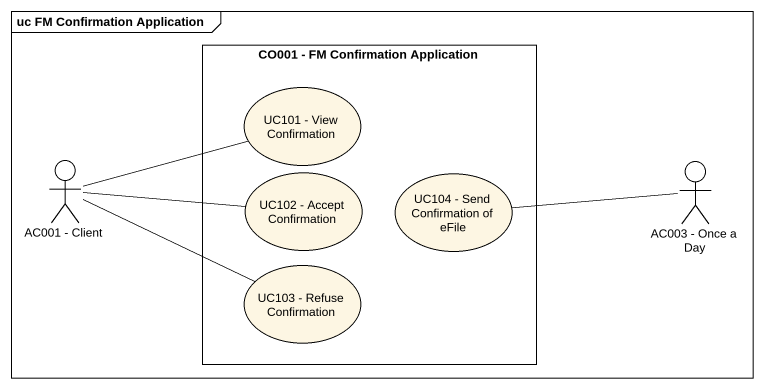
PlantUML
@startuml
mainframe uc FM Confirmation Application
rectangle "CO001 - FM Confirmation Application" as CO001_FM_Confirmation {
  usecase "UC101 - View Confirmation" as UC101_View_Confirmation
  usecase "UC102 - Accept Confirmation" as UC102_Accept_Confirmation
  usecase "UC104 - Send Confirmation of eFile" as UC104_Send_Confirmation_of
  usecase "UC103 - Refuse Confirmation" as UC103_Refuse_Confirmation
}
actor "AC001 - Client" as AC001_Client
actor "AC003 - Once a Day" as AC003_Once_a_Day
AC001_Client -right- UC101_View_Confirmation
AC001_Client -right- UC102_Accept_Confirmation
AC001_Client -right- UC103_Refuse_Confirmation
AC003_Once_a_Day -left- UC104_Send_Confirmation_of
@enduml
